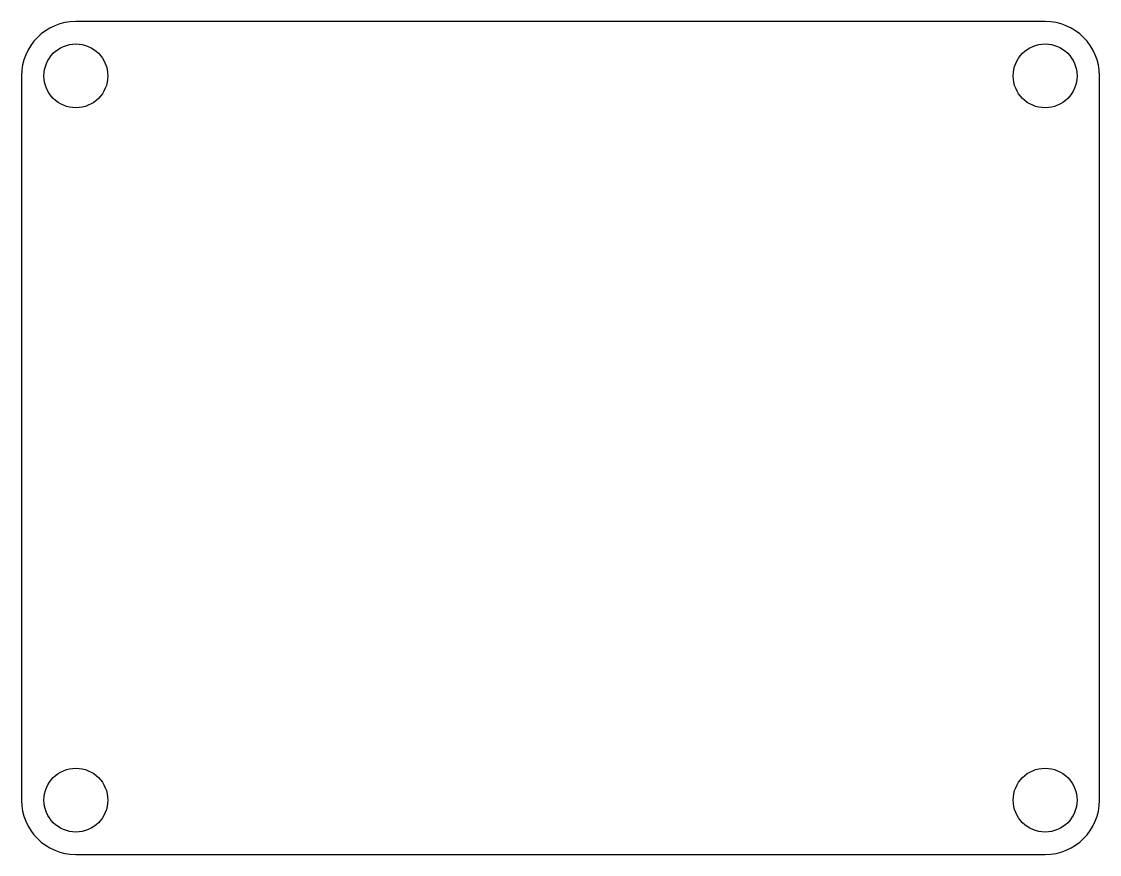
# Model space of a CAD drawing. Header units: millimetres. Extents: x 0 to 50.6, y 0 to 39.1.
import ezdxf

# ---------------------------------------------------------------- set-up
doc = ezdxf.new("R2010")
doc.units = ezdxf.units.MM

msp = doc.modelspace()

# ---------------------------------------------------------------- linework, layer by layer
for p, q in [((48.05, 39.1), (2.55, 39.1)), ((0, 36.55), (0, 2.55)), ((50.6, 2.55), (50.6, 36.55)), ((2.55, 0), (48.05, 0))]:
    msp.add_line(p, q)
for centre in [(2.55, 36.55), (48.05, 36.55), (2.55, 2.55), (48.05, 2.55)]:
    msp.add_circle(centre, 1.5)
for centre, start, end in [((2.55, 36.55), 90, 180), ((48.05, 36.55), 0, 90), ((2.55, 2.55), 180, 270), ((48.05, 2.55), 270, 360)]:
    msp.add_arc(centre, 2.55, start, end)

doc.saveas('drawing.dxf')
